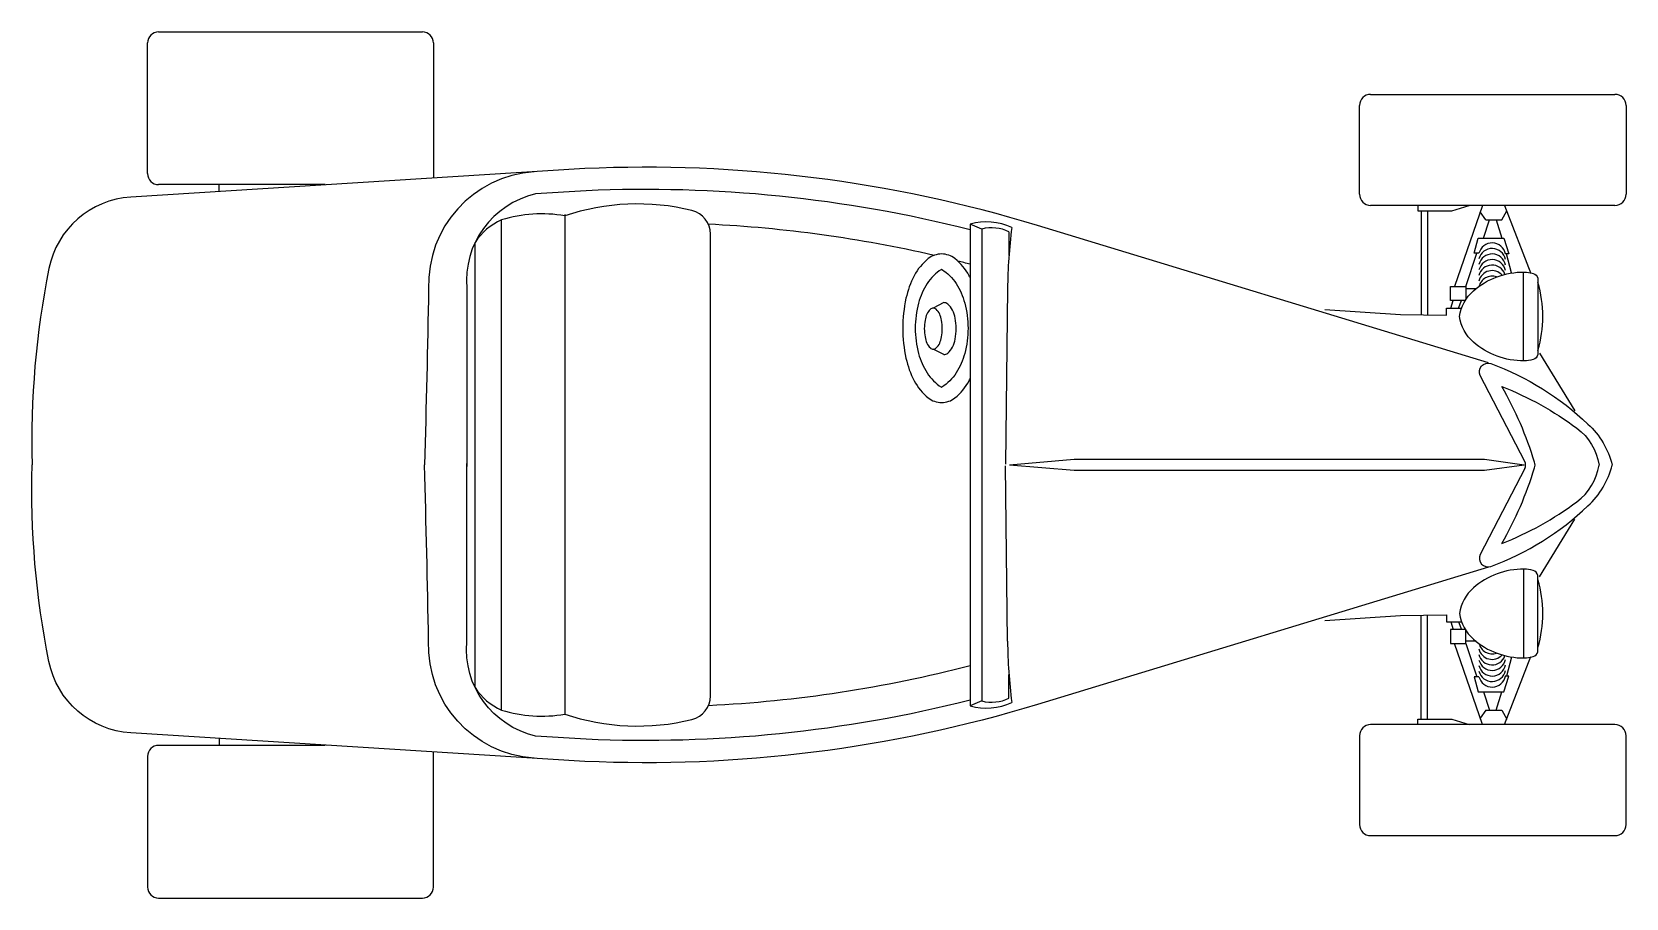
# Model space of a CAD drawing. Extents: x -3.66 to -0.02, y -0.99 to 0.99.
import ezdxf

# ---------------------------------------------------------------- set-up
doc = ezdxf.new("R2010")
doc.units = 0
doc.layers.get('0').update_dxf_attribs({"linetype": 'CONTINUOUS'})

msp = doc.modelspace()

# ---------------------------------------------------------------- linework, layer by layer
at = {"color": 0, "linetype": 'BYBLOCK'}
for p, q in [((-3.3718, 0.9906), (-2.7686, 0.9906)), ((-3.3973, 0.6667), (-3.3973, 0.9652)), ((-2.7432, 0.9652), (-2.7432, 0.6562)), ((-0.6001, 0.8477), (-0.0413, 0.8477)), ((-0.6255, 0.6191), (-0.6255, 0.8223)), ((-0.0159, 0.8223), (-0.0159, 0.6191)), ((-2.9909, 0.6413), (-3.3718, 0.6413)), ((-3.2337, 0.6255), (-3.2337, 0.6413)), ((-0.0413, 0.5937), (-0.6001, 0.5937)), ((-0.4921, 0.5937), (-0.4921, 0.581)), ((-0.4143, 0.581), (-0.3746, 0.5937)), ((-0.3445, 0.5937), (-0.408, 0.408)), ((-0.2937, 0.5937), (-0.2334, 0.4381)), ((-2.5876, -0.5604), (-2.5876, 0.5604)), ((-2.4432, 0.5731), (-2.4432, -0.5699)), ((-1.5161, 0.5509), (-1.5161, -0.5509)), ((-1.4891, 0.5397), (-1.5161, 0.5509)), ((-0.4921, 0.581), (-0.4143, 0.581)), ((-0.4842, 0.581), (-0.4842, 0.3438)), ((-0.4699, 0.581), (-0.4699, 0.3436)), ((-0.3366, 0.5604), (-0.3493, 0.5794)), ((-0.3418, 0.5191), (-0.3281, 0.5604)), ((-0.3366, 0.5604), (-0.3, 0.5604)), ((-0.3132, 0.5604), (-0.3, 0.5191)), ((-0.3, 0.5604), (-0.2888, 0.5812)), ((-2.1098, -0.5281), (-2.1098, 0.5281)), ((-1.4891, 0.5397), (-1.4891, -0.5397)), ((-1.4272, 0.5334), (-1.4272, 0.4794)), ((-0.3635, 0.4842), (-0.354, 0.5191)), ((-0.354, 0.5191), (-0.2953, 0.5191)), ((-0.2953, 0.5191), (-0.2842, 0.4826)), ((-2.6479, -0.509), (-2.6479, 0.509)), ((-0.3826, 0.408), (-0.3572, 0.4842)), ((-0.3524, 0.4842), (-0.3635, 0.4842)), ((-0.2842, 0.4826), (-0.2921, 0.4826)), ((-0.2778, 0.4397), (-0.2894, 0.4826)), ((-0.2508, 0.2381), (-0.2508, 0.4413)), ((-1.4303, 0.4032), (-1.4349, 0.0016)), ((-0.4175, 0.408), (-0.3826, 0.408)), ((-0.4175, 0.3762), (-0.4175, 0.408)), ((-0.3826, 0.408), (-0.3826, 0.3783)), ((-0.3588, 0.4032), (-0.3826, 0.4032)), ((-1.5764, 0.3715), (-1.6002, 0.3588)), ((-0.3839, 0.3762), (-0.4175, 0.3762)), ((-0.4164, 0.3588), (-0.4116, 0.3762)), ((-0.3991, 0.3588), (-0.3921, 0.3762)), ((-0.7048, 0.3556), (-0.5318, 0.3445)), ((-0.5318, 0.3445), (-0.427, 0.3429)), ((-0.427, 0.3429), (-0.427, 0.3588)), ((-0.427, 0.3588), (-0.3921, 0.3588)), ((-1.5764, 0.2524), (-1.6002, 0.2651)), ((-0.2143, 0.2556), (-0.1333, 0.1238)), ((-1.4303, -0.4032), (-1.4349, -0.0016)), ((-0.2143, -0.2556), (-0.1333, -0.1238)), ((-0.2508, -0.2381), (-0.2508, -0.4413)), ((-0.7048, -0.3556), (-0.5318, -0.3445)), ((-0.5318, -0.3445), (-0.427, -0.3429)), ((-0.4842, -0.581), (-0.4842, -0.3438)), ((-0.4699, -0.581), (-0.4699, -0.3436)), ((-0.427, -0.3429), (-0.427, -0.3588)), ((-0.427, -0.3588), (-0.3921, -0.3588)), ((-0.4164, -0.3588), (-0.4116, -0.3762)), ((-0.3991, -0.3588), (-0.3921, -0.3762)), ((-0.3839, -0.3762), (-0.4175, -0.3762)), ((-0.4175, -0.3762), (-0.4175, -0.408)), ((-0.3826, -0.408), (-0.3826, -0.3783)), ((-0.4175, -0.408), (-0.3826, -0.408)), ((-0.3445, -0.5937), (-0.408, -0.408)), ((-0.3588, -0.4032), (-0.3826, -0.4032)), ((-0.3826, -0.408), (-0.3572, -0.4842)), ((-0.2937, -0.5937), (-0.2334, -0.4381)), ((-0.2778, -0.4397), (-0.2894, -0.4826)), ((-1.4272, -0.5334), (-1.4272, -0.4794)), ((-0.3524, -0.4842), (-0.3635, -0.4842)), ((-0.3635, -0.4842), (-0.354, -0.5191)), ((-0.2953, -0.5191), (-0.2842, -0.4826)), ((-0.2842, -0.4826), (-0.2921, -0.4826)), ((-1.4891, -0.5397), (-1.5161, -0.5509)), ((-0.354, -0.5191), (-0.2953, -0.5191)), ((-0.3418, -0.5191), (-0.3281, -0.5604)), ((-0.3132, -0.5604), (-0.3, -0.5191)), ((-0.4921, -0.5937), (-0.4921, -0.581)), ((-0.4921, -0.581), (-0.4143, -0.581)), ((-0.4143, -0.581), (-0.3746, -0.5937)), ((-0.3366, -0.5604), (-0.3493, -0.5794)), ((-0.3366, -0.5604), (-0.3, -0.5604)), ((-0.3, -0.5604), (-0.2888, -0.5812)), ((-0.6255, -0.6191), (-0.6255, -0.8223)), ((-0.0413, -0.5937), (-0.6001, -0.5937)), ((-0.0159, -0.8223), (-0.0159, -0.6191)), ((-2.9909, -0.6413), (-3.3718, -0.6413)), ((-3.2337, -0.6255), (-3.2337, -0.6413)), ((-2.7432, -0.9652), (-2.7432, -0.6562)), ((-3.3973, -0.6667), (-3.3973, -0.9652)), ((-0.6001, -0.8477), (-0.0413, -0.8477)), ((-3.3718, -0.9906), (-2.7686, -0.9906))]:
    msp.add_line(p, q, dxfattribs=at)
for points in [[(-0.3302, 0.2334), (-1.3621, 0.5477, 0.085495), (-2.3971, 0.6779), (-3.4354, 0.6128, 0.339745), (-3.6227, 0.4493, 0.056833), (-3.6608, 0, 2.583594)], [(-2.5131, 0.6706, 0.405099), (-2.7543, 0.4032, -0.002423), (-2.7638, 0, 0.761643)], [(-2.5097, 0.6199, 0.374184), (-2.667, 0.4037), (-2.667, -0.0032)], [(-1.5161, 0.5379, 0.073429), (-2.3944, 0.6271), (-2.5097, 0.6199, 0.339745)], [(-1.5986, 0.4794, 0.04429), (-2.1145, 0.5506)], [(-1.5812, 0.4826, 0.168956), (-1.6116, 0.472, 0.105168), (-1.644, 0.4328, 0.067272), (-1.6627, 0.3813, 0.053421), (-1.6701, 0.3127, 0.053421), (-1.6627, 0.2442, 0.067272), (-1.644, 0.1926, 0.105168), (-1.6116, 0.1535, 0.168956), (-1.5812, 0.1429, 0.168956), (-1.5507, 0.1535, 0.105168), (-1.5183, 0.1926, 0.006), (-1.5161, 0.197, 0.053421)], [(-1.5161, 0.4285, 0.006), (-1.5183, 0.4328, 0.105168), (-1.5507, 0.472, 0.168956), (-1.5812, 0.4826, 0.168956)], [(-1.5812, 0.4478, 0.002901), (-1.5817, 0.4474, 0.107177), (-1.6143, 0.4149, 0.077931), (-1.6339, 0.3704, 0.065152), (-1.6415, 0.3127, 0.065152)], [(-1.5812, 0.4478, -0.002901), (-1.5806, 0.4474, -0.107177), (-1.548, 0.4149, -0.077931), (-1.5284, 0.3704, -0.065152), (-1.5208, 0.3127, -0.065152)], [(-1.5161, 0.4592, 0.002453), (-1.5441, 0.4663)], [(-1.5764, 0.2524, 0.179894), (-1.5668, 0.256, 0.103193), (-1.5562, 0.2698, 0.062897), (-1.5502, 0.2878, 0.049105), (-1.5478, 0.3119, 0.049105), (-1.5502, 0.3361, 0.062897), (-1.5562, 0.354, 0.103193), (-1.5668, 0.3679, 0.179894), (-1.5764, 0.3715, 0.179894)], [(-1.6415, 0.3127, 0.065152), (-1.6339, 0.2551, 0.077931), (-1.6143, 0.2106, 0.107177), (-1.5817, 0.178, 0.002901), (-1.5812, 0.1776, 0.031154)], [(-1.5208, 0.3127, -0.065152), (-1.5284, 0.2551, -0.077931), (-1.548, 0.2106, -0.107177), (-1.5806, 0.178, -0.002901), (-1.5812, 0.1776, -0.101121)], [(-0.2477, 0.0079), (-0.3493, 0.2048, -0.683731), (-0.3254, 0.2318, -0.102556), (-0.1032, 0.0937, -0.42892)], [(-0.3, 0.1794, -0.066713), (-0.1286, 0.0841, -0.196096), (-0.0778, 0, -0.002268)], [(-0.1032, 0.0937, -0.145946), (-0.0476, 0, -0.123407)], [(-0.3302, -0.2334), (-1.3621, -0.5477, -0.085495), (-2.3971, -0.6779), (-3.4354, -0.6128, -0.339745), (-3.6227, -0.4493, -0.056833), (-3.6608, 0, -2.583594)], [(-2.5097, -0.6199, -0.374184), (-2.667, -0.4037), (-2.667, 0.0032)], [(-2.5131, -0.6706, -0.405099), (-2.7543, -0.4032, 0.002423), (-2.7638, 0, -0.761643)], [(-0.2477, -0.0079), (-0.3493, -0.2048, 0.683731), (-0.3254, -0.2318, 0.102556), (-0.1032, -0.0937, 0.42892)], [(-0.3, -0.1794, 0.066713), (-0.1286, -0.0841, 0.196096), (-0.0778, 0, 0.002268)], [(-0.1032, -0.0937, 0.145946), (-0.0476, 0, 0.123407)], [(-1.5161, -0.4592, -0.051515), (-2.1145, -0.5506)], [(-1.5161, -0.5379, -0.073429), (-2.3944, -0.6271), (-2.5097, -0.6199, -0.339745)]]:
    msp.add_lwpolyline(points, format="xyb", dxfattribs=at)
for points in [[(-0.3969, 0.3397, -0.182262), (-0.3651, 0.3985, -0.182186), (-0.2492, 0.4413, -0.073376), (-0.2286, 0.4381, -0.248036), (-0.2175, 0.427), (-0.2175, 0.3397), (-0.2175, 0.2524, -0.248036), (-0.2286, 0.2413, -0.073376), (-0.2492, 0.2381, -0.182186), (-0.3651, 0.281, -0.182262)], [(-1.6002, 0.3588, 0.190882), (-1.607, 0.3561, 0.100655), (-1.6148, 0.3451, 0.058699), (-1.6191, 0.331, 0.045167), (-1.6208, 0.3119, 0.045167), (-1.6191, 0.2929, 0.058699), (-1.6148, 0.2788, 0.100655), (-1.607, 0.2678, 0.190882), (-1.6002, 0.2651, 0.190882), (-1.5934, 0.2678, 0.100655), (-1.5856, 0.2788, 0.058699), (-1.5813, 0.2929, 0.045167), (-1.5796, 0.3119, 0.045167), (-1.5813, 0.331, 0.058699), (-1.5856, 0.3451, 0.100655), (-1.5934, 0.3561, 0.190882)], [(-0.3969, -0.3397, 0.182262), (-0.3651, -0.3985, 0.182186), (-0.2492, -0.4413, 0.073376), (-0.2286, -0.4381, 0.248036), (-0.2175, -0.427), (-0.2175, -0.3397), (-0.2175, -0.2524, 0.248036), (-0.2286, -0.2413, 0.073376), (-0.2492, -0.2381, 0.182186), (-0.3651, -0.281, 0.182262)]]:
    msp.add_lwpolyline(points, format="xyb", close=True, dxfattribs=at)
for points in [[(-0.2492, 0), (-0.3397, 0.0127), (-1.2779, 0.0127), (-1.4256, 0)], [(-0.2492, 0), (-0.3397, -0.0127), (-1.2779, -0.0127), (-1.4256, 0)]]:
    msp.add_lwpolyline(points, dxfattribs=at)
for centre, radius, start, end in [((-3.3718, 0.9652), 0.0254, 90, 180), ((-2.7686, 0.9652), 0.0254, 0, 90), ((-0.6001, 0.8223), 0.0254, 90, 180), ((-0.0413, 0.8223), 0.0254, 0, 90), ((-3.3718, 0.6667), 0.0254, 180, 270), ((-2.2765, 0.0691), 0.5279, 76.3917, 108.4077), ((-0.6001, 0.6191), 0.0254, 180, 270), ((-0.0413, 0.6191), 0.0254, 270, 0), ((-2.5334, 0.4356), 0.1361, 113.4749, 147.3236), ((-2.4956, 0.2656), 0.3088, 80.2166, 107.328), ((-2.1654, 0.5281), 0.0556, 0, 76.3917), ((-1.4793, 0.4162), 0.1396, 65.2148, 105.2579), ((-1.4668, 0.4518), 0.0907, 64.0776, 104.2104), ((-0.1967, 0.3893), 1.2338, 172.8464, 179.3526), ((-0.3224, 0.4772), 0.0308, 10.092, 166.8931), ((-0.3224, 0.4645), 0.0308, 10.092, 166.8931), ((-0.3224, 0.4518), 0.0308, 10.092, 166.8931), ((-0.3224, 0.4391), 0.0308, 10.092, 166.8931), ((-0.3224, 0.4264), 0.0308, 18.1715, 166.8931), ((-0.3224, 0.4137), 0.0308, 41.9185, 166.8931), ((-0.3224, 0.401), 0.0308, 70.5468, 166.8931), ((-0.4842, 0.3397), 0.2778, 343.7398, 16.2602), ((-1.0202, -0.2338), 0.8303, 16.8093, 29.8414), ((-0.2619, 0), 0.0163, 330.9454, 29.0546), ((-0.2397, 0), 0.0156, 336.0375, 23.9625), ((-1.0202, 0.2338), 0.8303, 330.1586, 343.1907), ((-0.4842, -0.3397), 0.2778, 343.7398, 16.2602), ((-0.1967, -0.3893), 1.2338, 180.6474, 187.1536), ((-0.3224, -0.401), 0.0308, 193.1069, 289.4532), ((-0.3224, -0.4137), 0.0308, 193.1069, 318.0815), ((-0.3224, -0.4264), 0.0308, 193.1069, 341.8285), ((-0.3224, -0.4391), 0.0308, 193.1069, 349.908), ((-0.3224, -0.4518), 0.0308, 193.1069, 349.908), ((-0.3224, -0.4645), 0.0308, 193.1069, 349.908), ((-2.5334, -0.4356), 0.1361, 212.6764, 246.5251), ((-0.3224, -0.4772), 0.0308, 193.1069, 349.908), ((-2.1654, -0.5281), 0.0556, 283.6083, 0), ((-1.4793, -0.4162), 0.1396, 254.7421, 294.7852), ((-1.4668, -0.4518), 0.0907, 255.7896, 295.9224), ((-2.4956, -0.2656), 0.3088, 252.672, 279.7834), ((-2.2765, -0.0691), 0.5279, 251.5923, 283.6083), ((-0.6001, -0.6191), 0.0254, 90, 180), ((-0.0413, -0.6191), 0.0254, 0, 90), ((-3.3718, -0.6667), 0.0254, 90, 180), ((-0.6001, -0.8223), 0.0254, 180, 270), ((-0.0413, -0.8223), 0.0254, 270, 0), ((-3.3718, -0.9652), 0.0254, 180, 270), ((-2.7686, -0.9652), 0.0254, 270, 0)]:
    msp.add_arc(centre, radius, start, end, dxfattribs=at)

doc.saveas('drawing.dxf')
